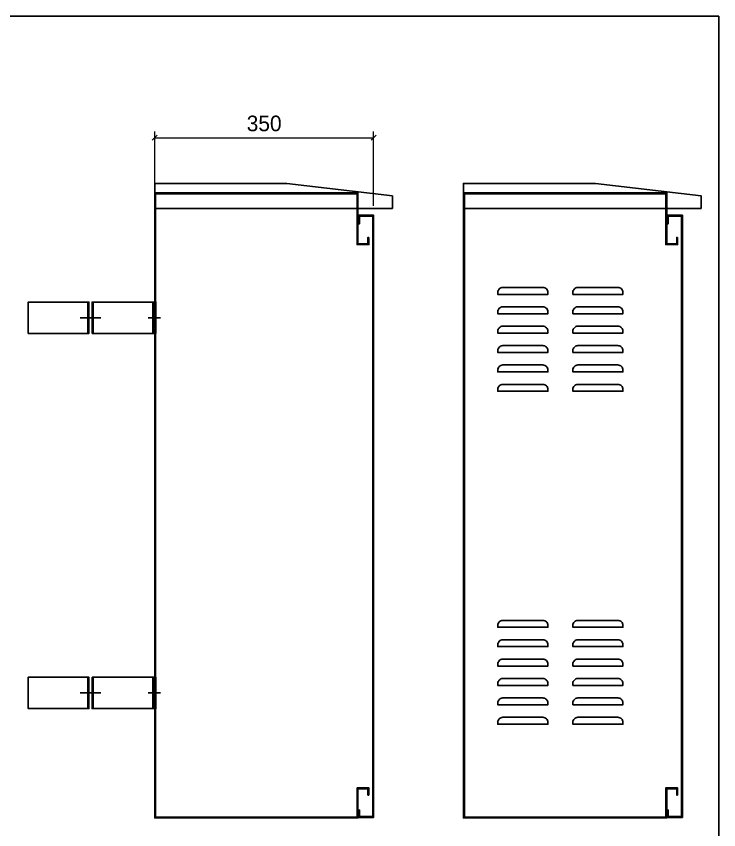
# Model space of a CAD drawing. Header units: millimetres. Extents: x 0 to 3804, y 0 to 2690.
# Drawn here: x 2681 to 3804, y 1389 to 2690 of the extents above; entities that cross this region are included whole.
import ezdxf

# ---------------------------------------------------------------- set-up
doc = ezdxf.new("R2010")
doc.units = ezdxf.units.MM
doc.layers.add('DIM', color=253, linetype='Continuous')
doc.layers.add('FIRE PROTECTION', color=1, linetype='Continuous')
doc.styles.add('Arial', font='arial.ttf')
doc.dimstyles.new('Dim-25', dxfattribs={"dimtxt": 25, "dimasz": 8, "dimexe": 10, "dimexo": 15, "dimgap": 10, "dimtad": 1, "dimdec": 0, "dimtxsty": 'Standard', "dimblk": 'OBLIQUE', "dimcen": 10, "dimclrd": 5, "dimclre": 5, "dimclrt": 3, "dimazin": 3, "dimtfac": 1, "dimtdec": 0, "dimtmove": 0, "dimatfit": 3, "dimldrblk": 'OBLIQUE', "dimlwd": 9, "dimlwe": 9})

# ---------------------------------------------------------------- blocks, each defined once
blk = doc.blocks.new('KHUNG CHUẨN')
at = {"color": 7}
blk.add_lwpolyline([(16919.2, -26555.2), (19889.2, -26555.2), (19889.2, -28655.2), (16919.2, -28655.2)], close=True, dxfattribs=at)
at = {"color": 3, "style": 'Arial'}
for tag, p in [('#01', (17055.6, -28580.1)), ('#02', (17431.4, -28580.1)), ('#03', (18030.6, -28580.1)), ('#08', (18751.7, -28580.1)), ('#10', (19064.8, -28580.1)), ('#11', (19060.3, -28625.7)), ('#04', (17024.8, -28634.6)), ('#05', (17308.5, -28633)), ('#06', (17632.7, -28633.7)), ('#07', (18002, -28634.7)), ('#09', (18753.8, -28632.6)), ('#12', (19806.5, -28628.9))]:
    blk.add_attdef(tag, p, '', height=20, dxfattribs=at)
blk = doc.blocks.new('*D6')
at = {"color": 0, "linetype": 'ByBlock', "lineweight": -2}
for p, q in [((2906.2, 2499.3), (2898.2, 2491.3)), ((3248.2, 2491.3), (3256.2, 2499.3))]:
    blk.add_line(p, q, dxfattribs=at)
at = {"layer": 'Defpoints', "color": 0, "ltscale": 3, "transparency": 16777216}
for p in [(3252.2, 2495.3), (2902.2, 2407.4), (3252.2, 2371.4)]:
    blk.add_point(p, dxfattribs=at)
at = {"layer": 'DIM', "color": 5, "lineweight": 9, "ltscale": 3, "transparency": 16777216}
for p, q in [((2902.2, 2422.4), (2902.2, 2505.3)), ((3252.2, 2386.4), (3252.2, 2505.3)), ((2902.2, 2495.3), (3252.2, 2495.3))]:
    blk.add_line(p, q, dxfattribs=at)
at = {"layer": 'DIM', "color": 3, "ltscale": 3, "transparency": 16777216, "insert": (3077.2, 2518.1), "char_height": 25, "attachment_point": 5}
blk.add_mtext('350', dxfattribs=at)
blk = doc.blocks.new('_Oblique')
at = {"color": 0, "linetype": 'ByBlock', "lineweight": -2}
blk.add_line((-0.5, -0.5), (0.5, 0.5), dxfattribs=at)
blk = doc.blocks.new('om cot')
at = {"color": 2}
for p, q in [((98294.5, 36969.7), (98327.5, 36969.7)), ((98403, 36969.7), (98423, 36969.7))]:
    blk.add_line(p, q, dxfattribs=at)
at = {"color": 5}
for points in [[(98308.5, 36994.7), (98211.5, 36994.7), (98211.5, 36944.7), (98308.5, 36944.7)], [(98313.5, 36944.7), (98410.5, 36944.7), (98410.5, 36994.7), (98313.5, 36994.7)]]:
    blk.add_lwpolyline(points, dxfattribs=at)
for points in [[(98306.5, 36994.7), (98308.5, 36994.7), (98308.5, 36944.7), (98306.5, 36944.7)], [(98313.5, 36994.7), (98315.5, 36994.7), (98315.5, 36944.7), (98313.5, 36944.7)], [(98410.5, 36994.7), (98412.5, 36994.7), (98412.5, 36944.7), (98410.5, 36944.7)], [(98413.5, 36994.7), (98415.5, 36994.7), (98415.5, 36944.7), (98413.5, 36944.7)]]:
    blk.add_lwpolyline(points, close=True, dxfattribs=at)

msp = doc.modelspace()

# ---------------------------------------------------------------- linework, layer by layer
at = {"color": 7}
for points in [[(2903.7, 1408.9), (2903.7, 1408.9), (2903.7, 2405.9), (2903.7, 2405.9), (2903.7, 2405.9), (2902.2, 2407.4), (2902.2, 1407.4), (2903.7, 1408.9)], [(3244.7, 2335.9), (3244.7, 2324.4), (3225.7, 2324.4), (3225.7, 2405.9), (2903.7, 2405.9), (2903.7, 2405.9), (2903.7, 2405.9), (2903.7, 2405.9), (2902.2, 2407.4), (2902.2, 2407.4), (3227.2, 2407.4), (3227.2, 2325.9), (3243.2, 2325.9), (3243.2, 2335.9)], [(3397.3, 1408.9), (3397.3, 1408.9), (3397.3, 2405.9), (3397.3, 2405.9), (3397.3, 2405.9), (3395.8, 2407.4), (3395.8, 1407.4), (3397.3, 1408.9)], [(3738.3, 2335.9), (3738.3, 2324.4), (3719.3, 2324.4), (3719.3, 2405.9), (3397.3, 2405.9), (3397.3, 2405.9), (3397.3, 2405.9), (3397.3, 2405.9), (3395.8, 2407.4), (3395.8, 2407.4), (3720.8, 2407.4), (3720.8, 2325.9), (3736.8, 2325.9), (3736.8, 2335.9)], [(3228.2, 1419.9), (3228.2, 1408.4), (3252.2, 1408.4), (3252.2, 2371.4), (3228.2, 2371.4), (3228.2, 2357.9), (3229.7, 2357.9), (3229.7, 2369.9), (3250.7, 2369.9), (3250.7, 1409.9), (3229.7, 1409.9), (3229.7, 1419.9)], [(3721.8, 1419.9), (3721.8, 1408.4), (3745.8, 1408.4), (3745.8, 2371.4), (3721.8, 2371.4), (3721.8, 2357.9), (3723.3, 2357.9), (3723.3, 2369.9), (3744.3, 2369.9), (3744.3, 1409.9), (3723.3, 1409.9), (3723.3, 1419.9)], [(3244.7, 1443.9), (3244.7, 1455.4), (3225.7, 1455.4), (3225.7, 1408.9), (2903.7, 1408.9), (2903.7, 1408.9), (2913.7, 1408.9), (2913.7, 1408.9), (2903.7, 1408.9), (2902.2, 1407.4), (3227.2, 1407.4), (3227.2, 1453.9), (3243.2, 1453.9), (3243.2, 1443.9)], [(3738.3, 1443.9), (3738.3, 1455.4), (3719.3, 1455.4), (3719.3, 1408.9), (3397.3, 1408.9), (3397.3, 1408.9), (3407.3, 1408.9), (3407.3, 1408.9), (3397.3, 1408.9), (3395.8, 1407.4), (3720.8, 1407.4), (3720.8, 1453.9), (3736.8, 1453.9), (3736.8, 1443.9)]]:
    msp.add_lwpolyline(points, close=True, dxfattribs=at)
at = {"color": 2}
for points in [[(3522.8, 2255.9), (3458.8, 2255.9, 0.414214), (3450.8, 2247.9), (3450.8, 2244.9), (3530.8, 2244.9), (3530.8, 2247.9, 0.414214)], [(3642.8, 2255.9), (3578.8, 2255.9, 0.414214), (3570.8, 2247.9), (3570.8, 2244.9), (3650.8, 2244.9), (3650.8, 2247.9, 0.414214)], [(3522.8, 2224.9), (3458.8, 2224.9, 0.414214), (3450.8, 2216.9), (3450.8, 2213.9), (3530.8, 2213.9), (3530.8, 2216.9, 0.414214)], [(3642.8, 2224.9), (3578.8, 2224.9, 0.414214), (3570.8, 2216.9), (3570.8, 2213.9), (3650.8, 2213.9), (3650.8, 2216.9, 0.414214)], [(3522.8, 2193.9), (3458.8, 2193.9, 0.414214), (3450.8, 2185.9), (3450.8, 2182.9), (3530.8, 2182.9), (3530.8, 2185.9, 0.414214)], [(3642.8, 2193.9), (3578.8, 2193.9, 0.414214), (3570.8, 2185.9), (3570.8, 2182.9), (3650.8, 2182.9), (3650.8, 2185.9, 0.414214)], [(3522.8, 2162.9), (3458.8, 2162.9, 0.414214), (3450.8, 2154.9), (3450.8, 2151.9), (3530.8, 2151.9), (3530.8, 2154.9, 0.414214)], [(3642.8, 2162.9), (3578.8, 2162.9, 0.414214), (3570.8, 2154.9), (3570.8, 2151.9), (3650.8, 2151.9), (3650.8, 2154.9, 0.414214)], [(3522.8, 2131.9), (3458.8, 2131.9, 0.414214), (3450.8, 2123.9), (3450.8, 2120.9), (3530.8, 2120.9), (3530.8, 2123.9, 0.414214)], [(3642.8, 2131.9), (3578.8, 2131.9, 0.414214), (3570.8, 2123.9), (3570.8, 2120.9), (3650.8, 2120.9), (3650.8, 2123.9, 0.414214)], [(3522.8, 2100.9), (3458.8, 2100.9, 0.414214), (3450.8, 2092.9), (3450.8, 2089.9), (3530.8, 2089.9), (3530.8, 2092.9, 0.414214)], [(3642.8, 2100.9), (3578.8, 2100.9, 0.414214), (3570.8, 2092.9), (3570.8, 2089.9), (3650.8, 2089.9), (3650.8, 2092.9, 0.414214)], [(3522.8, 1723.4), (3458.8, 1723.4, 0.414214), (3450.8, 1715.4), (3450.8, 1712.4), (3530.8, 1712.4), (3530.8, 1715.4, 0.414214)], [(3642.8, 1723.4), (3578.8, 1723.4, 0.414214), (3570.8, 1715.4), (3570.8, 1712.4), (3650.8, 1712.4), (3650.8, 1715.4, 0.414214)], [(3522.8, 1692.4), (3458.8, 1692.4, 0.414214), (3450.8, 1684.4), (3450.8, 1681.4), (3530.8, 1681.4), (3530.8, 1684.4, 0.414214)], [(3642.8, 1692.4), (3578.8, 1692.4, 0.414214), (3570.8, 1684.4), (3570.8, 1681.4), (3650.8, 1681.4), (3650.8, 1684.4, 0.414214)], [(3522.8, 1661.4), (3458.8, 1661.4, 0.414214), (3450.8, 1653.4), (3450.8, 1650.4), (3530.8, 1650.4), (3530.8, 1653.4, 0.414214)], [(3642.8, 1661.4), (3578.8, 1661.4, 0.414214), (3570.8, 1653.4), (3570.8, 1650.4), (3650.8, 1650.4), (3650.8, 1653.4, 0.414214)], [(3522.8, 1630.4), (3458.8, 1630.4, 0.414214), (3450.8, 1622.4), (3450.8, 1619.4), (3530.8, 1619.4), (3530.8, 1622.4, 0.414214)], [(3642.8, 1630.4), (3578.8, 1630.4, 0.414214), (3570.8, 1622.4), (3570.8, 1619.4), (3650.8, 1619.4), (3650.8, 1622.4, 0.414214)], [(3522.8, 1599.4), (3458.8, 1599.4, 0.414214), (3450.8, 1591.4), (3450.8, 1588.4), (3530.8, 1588.4), (3530.8, 1591.4, 0.414214)], [(3642.8, 1599.4), (3578.8, 1599.4, 0.414214), (3570.8, 1591.4), (3570.8, 1588.4), (3650.8, 1588.4), (3650.8, 1591.4, 0.414214)], [(3522.8, 1568.4), (3458.8, 1568.4, 0.414214), (3450.8, 1560.4), (3450.8, 1557.4), (3530.8, 1557.4), (3530.8, 1560.4, 0.414214)], [(3642.8, 1568.4), (3578.8, 1568.4, 0.414214), (3570.8, 1560.4), (3570.8, 1557.4), (3650.8, 1557.4), (3650.8, 1560.4, 0.414214)]]:
    msp.add_lwpolyline(points, format="xyb", close=True, dxfattribs=at)
at = {"layer": 'FIRE PROTECTION', "linetype": 'Continuous'}
for points in [[(3282.2, 2382.4), (2902.2, 2382.4), (2902.2, 2422.4), (3113.4, 2422.4), (3282.2, 2402.4)], [(3775.9, 2382.4), (3395.8, 2382.4), (3395.8, 2422.4), (3607.1, 2422.4), (3775.9, 2402.4)]]:
    msp.add_lwpolyline(points, close=True, dxfattribs=at)

# ---------------------------------------------------------------- block references
at = {"color": 3, "xscale": 1.280794680002145, "yscale": 1.280794680002145, "zscale": 1.280794680002145}
msp.add_blockref('KHUNG CHUẨN', (-21670.1, 36701.4), dxfattribs=at)
at = {"color": 7, "xscale": -1, "rotation": 180}
msp.add_blockref('om cot', (-95511.4, 39177.1), dxfattribs=at)
at = {"color": 7}
msp.add_blockref('om cot', (-95511.4, -35362.3), dxfattribs=at)

# ---------------------------------------------------------------- dimensions: what is measured, and where the dimension line sits
at = {"layer": 'DIM', "ltscale": 3}
dim = msp.add_linear_dim(base=(3252.2, 2495.3), p1=(2902.2, 2407.4), p2=(3252.2, 2371.4), dimstyle='Dim-25', dxfattribs=at)
dim.commit()
dim.dimension.update_dxf_attribs({"geometry": '*D6', "text_midpoint": (3077.2, 2518.1)})

doc.saveas('drawing.dxf')
